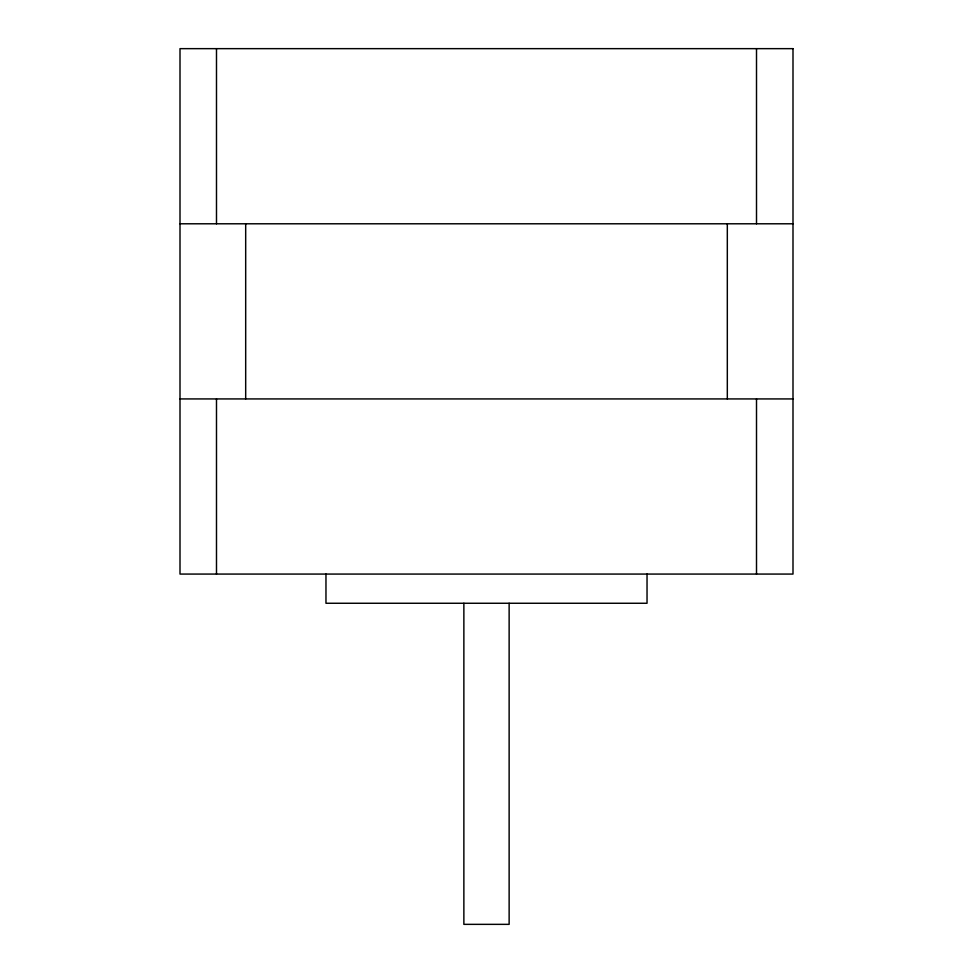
<?xml version="1.0" encoding="UTF-8"?>
<svg xmlns="http://www.w3.org/2000/svg" width="973" height="973" viewBox="0 0 973 973"><rect width="100%" height="100%" fill="white"/><g stroke="black" fill="none" stroke-linecap="round" stroke-linejoin="round"><path stroke-width="1.46" d="M180.005 223.79L792.995 223.79M180.005 398.93L792.995 398.93M756.508 48.65L756.508 223.79M756.508 398.93L756.508 574.07M727.317 223.79L727.317 398.93M647.033 574.07L647.033 603.26L325.967 603.26L325.967 574.07M509.134 603.26L509.134 924.35L463.866 924.35L463.866 603.26M245.683 223.79L245.683 398.93M216.493 48.65L216.493 223.79M216.493 398.93L216.493 574.07M792.995 48.65L180.005 48.65L180.005 574.07L792.995 574.07L792.995 48.65"/></g></svg>
